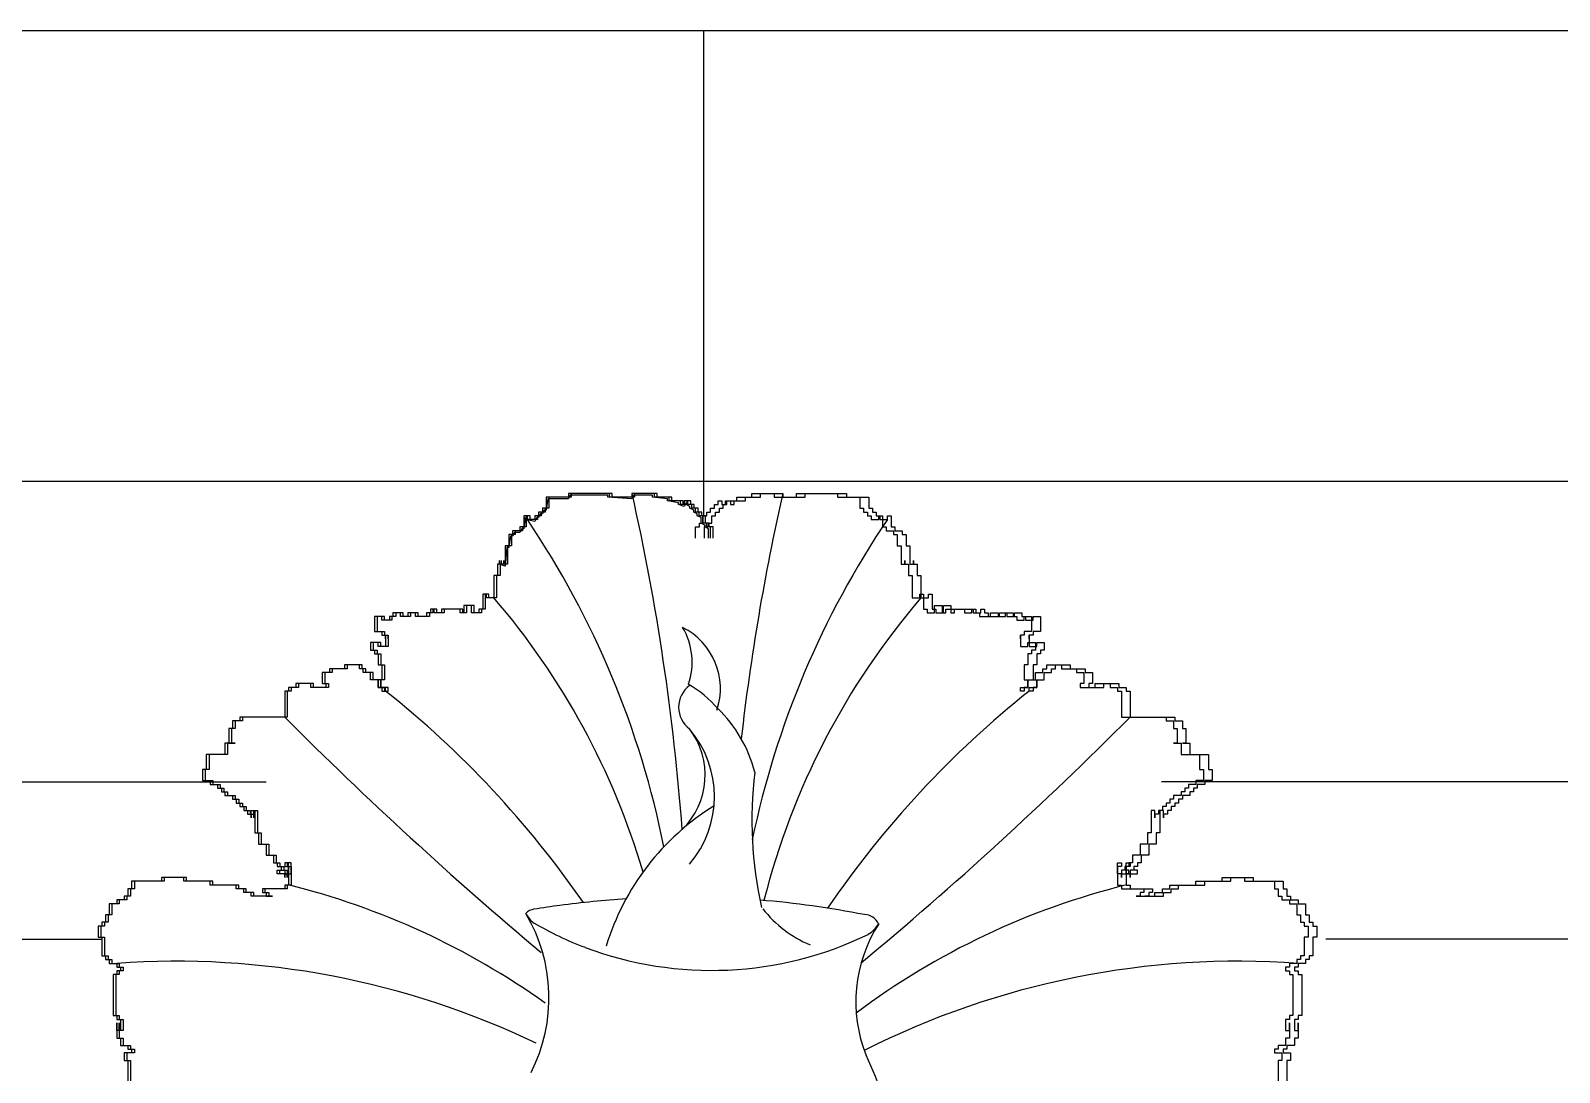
# Model space of a CAD drawing. Extents: x 15151 to 53333, y -36484 to -6005.
# Drawn here: x 35063.1 to 35164.8, y -7221.5 to -7152.2 of the extents above; entities that cross this region are included whole.
import ezdxf

# ---------------------------------------------------------------- set-up
doc = ezdxf.new("R2010")
doc.units = 0
doc.header["$MEASUREMENT"] = 0
for name, color, linetype in [('3', 3, 'CONTINUOUS'), ('4', 4, 'CONTINUOUS'), ('7', 7, 'CONTINUOUS')]:
    doc.layers.add(name, color=color, linetype=linetype)

# ---------------------------------------------------------------- blocks, each defined once
blk = doc.blocks.new('A$C5F35165B')
at = {"layer": '3'}
blk.add_line((274.66, 2967.75), (274.66, 2999.98), dxfattribs=at)
for points in [[(275.09, 2966.21), (275.09, 2966.96), (274.84, 2966.96), (274.84, 2967.2), (274.59, 2967.2), (274.59, 2967.7), (274.35, 2967.7), (274.35, 2967.95), (274.1, 2967.95), (274.1, 2968.2), (273.85, 2968.2), (273.85, 2968.45), (273.6, 2968.45), (273.6, 2968.69), (273.35, 2968.69), (273.35, 2968.45), (273.1, 2968.45), (273.1, 2968.69), (272.36, 2968.69), (272.36, 2968.94), (271.37, 2968.94), (271.37, 2969.19), (269.87, 2969.19), (269.87, 2968.94), (268.38, 2968.94), (268.38, 2969.19), (265.65, 2969.19), (265.65, 2968.94), (264.16, 2968.94), (264.16, 2968.2), (263.91, 2968.2), (263.91, 2967.95), (263.66, 2967.95), (263.66, 2967.7), (263.41, 2967.7), (263.41, 2967.45), (262.92, 2967.45), (262.92, 2967.7), (262.67, 2967.7), (262.67, 2966.96), (262.42, 2966.96), (262.42, 2966.71), (261.92, 2966.71), (261.92, 2966.46), (261.68, 2966.46), (261.68, 2965.71), (261.43, 2965.71), (261.43, 2964.47), (261.18, 2964.47), (261.18, 2964.72), (261.18, 2964.47), (260.93, 2964.47), (260.93, 2963.73), (260.68, 2963.73), (260.68, 2962.24), (260.19, 2962.24), (260.19, 2962.49), (259.94, 2962.49), (259.94, 2961.49), (259.69, 2961.49), (259.69, 2961.25), (259.19, 2961.25), (259.19, 2961.74), (258.69, 2961.74), (258.69, 2961.25), (258.45, 2961.25), (258.45, 2961.49), (257.2, 2961.49), (257.2, 2961.25), (256.71, 2961.25), (256.71, 2961.49), (256.46, 2961.49), (256.46, 2961.25), (256.21, 2961.25), (256.21, 2961), (255.46, 2961), (255.46, 2961.25), (254.97, 2961.25), (254.97, 2961), (254.47, 2961), (254.47, 2961.25), (253.97, 2961.25), (253.97, 2961), (253.73, 2961), (253.73, 2960.75), (253.23, 2960.75), (253.23, 2961), (252.73, 2961), (252.73, 2960), (253.23, 2960), (253.23, 2959.76), (253.48, 2959.76), (253.48, 2959.51), (253.48, 2959.76), (253.48, 2959.01), (252.98, 2959.01), (252.98, 2959.26), (252.48, 2959.26), (252.48, 2958.76), (252.73, 2958.76), (252.73, 2958.51), (252.98, 2958.51), (252.98, 2957.77), (253.23, 2957.77), (253.23, 2956.78), (252.98, 2956.78), (252.98, 2956.28), (253.23, 2956.28), (253.23, 2956.03), (253.48, 2956.03), (253.48, 2956.28), (252.98, 2956.28), (252.98, 2956.78), (252.48, 2956.78), (252.48, 2957.27), (251.99, 2957.27), (251.99, 2957.52), (251.74, 2957.52), (251.74, 2957.77), (250.74, 2957.77), (250.74, 2957.52), (249.75, 2957.52), (249.75, 2957.27), (249.25, 2957.27), (249.25, 2956.53), (249.5, 2956.53), (249.5, 2956.28), (248.51, 2956.28), (248.51, 2956.53), (247.51, 2956.53), (247.51, 2956.28), (247.02, 2956.28), (247.02, 2956.03), (246.77, 2956.03), (246.77, 2954.29), (243.79, 2954.29), (243.79, 2954.05), (243.29, 2954.05), (243.29, 2953.55), (243.04, 2953.55), (243.04, 2952.56), (243.29, 2952.56), (242.79, 2952.56), (242.79, 2951.81), (241.55, 2951.81), (241.55, 2950.82), (241.3, 2950.82), (241.3, 2950.07), (241.8, 2950.07), (241.8, 2949.82), (242.3, 2949.82), (242.3, 2949.58), (242.55, 2949.58), (242.55, 2949.33), (242.79, 2949.33), (242.79, 2949.08), (243.29, 2949.08), (243.29, 2948.83), (243.54, 2948.83), (243.54, 2948.58), (243.79, 2948.58), (243.79, 2948.34), (244.04, 2948.34), (244.04, 2948.09), (244.28, 2948.09), (244.28, 2947.84), (244.53, 2947.84), (244.53, 2947.59), (244.53, 2948.09), (244.78, 2948.09), (244.78, 2946.6), (245.03, 2946.6), (245.03, 2945.85), (245.53, 2945.85), (245.53, 2945.11), (246.02, 2945.11), (246.02, 2944.61), (246.27, 2944.61), (246.27, 2944.36), (246.52, 2944.36), (246.52, 2944.11), (246.77, 2944.11), (246.77, 2943.87), (246.27, 2943.87), (246.27, 2944.11), (246.77, 2944.11), (246.77, 2943.62), (246.77, 2943.87), (247.02, 2943.87), (247.02, 2944.61), (246.77, 2944.61), (246.77, 2944.36), (247.02, 2944.36), (247.02, 2943.12), (246.77, 2943.12), (246.77, 2942.87), (245.28, 2942.87), (245.28, 2942.63), (245.53, 2942.63), (245.53, 2942.38), (245.78, 2942.38), (244.53, 2942.38), (244.53, 2942.63), (244.04, 2942.63), (244.04, 2942.87), (243.54, 2942.87), (243.54, 2943.12), (242.79, 2943.12), (241.8, 2943.12), (241.8, 2943.37), (240.06, 2943.37), (240.06, 2943.62), (238.57, 2943.62), (238.57, 2943.37), (236.58, 2943.37), (236.58, 2942.87), (236.33, 2942.87), (236.33, 2942.38), (236.09, 2942.38), (236.09, 2942.13), (235.59, 2942.13), (235.59, 2941.88), (235.09, 2941.88), (235.09, 2941.14), (234.84, 2941.14), (234.84, 2940.64), (234.6, 2940.64), (234.6, 2940.39), (234.35, 2940.39), (234.35, 2939.65), (234.6, 2939.65), (234.6, 2938.4), (234.84, 2938.4), (234.84, 2938.16), (235.09, 2938.16), (235.09, 2937.91), (235.59, 2937.91), (235.59, 2937.66), (235.84, 2937.66), (235.84, 2937.41), (235.59, 2937.41), (235.59, 2937.16), (235.34, 2937.16), (235.34, 2934.43), (235.59, 2934.43), (235.59, 2934.18), (235.84, 2934.18), (235.84, 2933.44), (235.59, 2933.44), (235.59, 2933.94), (235.59, 2932.94), (235.84, 2932.94), (235.84, 2932.45), (236.33, 2932.45), (236.33, 2932.2), (236.58, 2932.2), (236.58, 2931.95), (236.09, 2931.95), (236.09, 2931.45), (236.33, 2931.45), (236.33, 2928.97)], [(275.27, 2966.21), (275.27, 2966.96), (275.02, 2966.96), (275.02, 2967.2), (274.77, 2967.2), (274.77, 2967.7), (274.52, 2967.7), (274.52, 2967.95), (274.27, 2967.95), (274.27, 2968.2), (274.02, 2968.2), (274.02, 2968.45), (273.78, 2968.45), (273.78, 2968.69), (273.53, 2968.69), (273.53, 2968.45), (273.28, 2968.45), (273.28, 2968.69), (272.53, 2968.69), (272.53, 2968.94), (271.54, 2968.94), (271.54, 2969.19), (270.05, 2969.19), (270.05, 2968.94), (268.56, 2968.94), (268.56, 2969.19), (265.83, 2969.19), (265.83, 2968.94), (264.34, 2968.94), (264.34, 2968.2), (264.09, 2968.2), (264.09, 2967.95), (263.84, 2967.95), (263.84, 2967.7), (263.59, 2967.7), (263.59, 2967.45), (263.09, 2967.45), (263.09, 2967.7), (262.84, 2967.7), (262.84, 2966.96), (262.6, 2966.96), (262.6, 2966.71), (262.1, 2966.71), (262.1, 2966.46), (261.85, 2966.46), (261.85, 2965.71), (261.6, 2965.71), (261.6, 2964.47), (261.35, 2964.47), (261.35, 2964.72), (261.35, 2964.47), (261.11, 2964.47), (261.11, 2963.73), (260.86, 2963.73), (260.86, 2962.24), (260.36, 2962.24), (260.36, 2962.49), (260.11, 2962.49), (260.11, 2961.49), (259.86, 2961.49), (259.86, 2961.25), (259.37, 2961.25), (259.37, 2961.74), (258.87, 2961.74), (258.87, 2961.25), (258.62, 2961.25), (258.62, 2961.49), (257.38, 2961.49), (257.38, 2961.25), (256.88, 2961.25), (256.88, 2961.49), (256.63, 2961.49), (256.63, 2961.25), (256.39, 2961.25), (256.39, 2961), (255.64, 2961), (255.64, 2961.25), (255.14, 2961.25), (255.14, 2961), (254.65, 2961), (254.65, 2961.25), (254.15, 2961.25), (254.15, 2961), (253.9, 2961), (253.9, 2960.75), (253.4, 2960.75), (253.4, 2961), (252.91, 2961), (252.91, 2960), (253.4, 2960), (253.4, 2959.76), (253.65, 2959.76), (253.65, 2959.51), (253.65, 2959.76), (253.65, 2959.01), (253.16, 2959.01), (253.16, 2959.26), (252.66, 2959.26), (252.66, 2958.76), (252.91, 2958.76), (252.91, 2958.51), (253.16, 2958.51), (253.16, 2957.77), (253.4, 2957.77), (253.4, 2956.78), (253.16, 2956.78), (253.16, 2956.28), (253.4, 2956.28), (253.4, 2956.03), (253.65, 2956.03), (253.65, 2956.28), (253.16, 2956.28), (253.16, 2956.78), (252.66, 2956.78), (252.66, 2957.27), (252.16, 2957.27), (252.16, 2957.52), (251.91, 2957.52), (251.91, 2957.77), (250.92, 2957.77), (250.92, 2957.52), (249.93, 2957.52), (249.93, 2957.27), (249.43, 2957.27), (249.43, 2956.53), (249.68, 2956.53), (249.68, 2956.28), (248.68, 2956.28), (248.68, 2956.53), (247.69, 2956.53), (247.69, 2956.28), (247.19, 2956.28), (247.19, 2956.03), (246.94, 2956.03), (246.94, 2954.29), (243.96, 2954.29), (243.96, 2954.05), (243.47, 2954.05), (243.47, 2953.55), (243.22, 2953.55), (243.22, 2952.56), (243.47, 2952.56), (242.97, 2952.56), (242.97, 2951.81), (241.73, 2951.81), (241.73, 2950.82), (241.48, 2950.82), (241.48, 2950.07), (241.98, 2950.07), (241.98, 2949.82), (242.47, 2949.82), (242.47, 2949.58), (242.72, 2949.58), (242.72, 2949.33), (242.97, 2949.33), (242.97, 2949.08), (243.47, 2949.08), (243.47, 2948.83), (243.71, 2948.83), (243.71, 2948.58), (243.96, 2948.58), (243.96, 2948.34), (244.21, 2948.34), (244.21, 2948.09), (244.46, 2948.09), (244.46, 2947.84), (244.71, 2947.84), (244.71, 2947.59), (244.71, 2948.09), (244.96, 2948.09), (244.96, 2946.6), (245.21, 2946.6), (245.21, 2945.85), (245.7, 2945.85), (245.7, 2945.11), (246.2, 2945.11), (246.2, 2944.61), (246.45, 2944.61), (246.45, 2944.36), (246.7, 2944.36), (246.7, 2944.11), (246.94, 2944.11), (246.94, 2943.87), (246.45, 2943.87), (246.45, 2944.11), (246.94, 2944.11), (246.94, 2943.62), (246.94, 2943.87), (247.19, 2943.87), (247.19, 2944.61), (246.94, 2944.61), (246.94, 2944.36), (247.19, 2944.36), (247.19, 2943.12), (246.94, 2943.12), (246.94, 2942.87), (245.45, 2942.87), (245.45, 2942.63), (245.7, 2942.63), (245.7, 2942.38), (245.95, 2942.38), (244.71, 2942.38), (244.71, 2942.63), (244.21, 2942.63), (244.21, 2942.87), (243.71, 2942.87), (243.71, 2943.12), (242.97, 2943.12), (241.98, 2943.12), (241.98, 2943.37), (240.24, 2943.37), (240.24, 2943.62), (238.75, 2943.62), (238.75, 2943.37), (236.76, 2943.37), (236.76, 2942.87), (236.51, 2942.87), (236.51, 2942.38), (236.26, 2942.38), (236.26, 2942.13), (235.76, 2942.13), (235.76, 2941.88), (235.27, 2941.88), (235.27, 2941.14), (235.02, 2941.14), (235.02, 2940.64), (234.77, 2940.64), (234.77, 2940.39), (234.52, 2940.39), (234.52, 2939.65), (234.77, 2939.65), (234.77, 2938.4), (235.02, 2938.4), (235.02, 2938.16), (235.27, 2938.16), (235.27, 2937.91), (235.76, 2937.91), (235.76, 2937.66), (236.01, 2937.66), (236.01, 2937.41), (235.76, 2937.41), (235.76, 2937.16), (235.52, 2937.16), (235.52, 2934.43), (235.76, 2934.43), (235.76, 2934.18), (236.01, 2934.18), (236.01, 2933.44), (235.76, 2933.44), (235.76, 2933.94), (235.76, 2932.94), (236.01, 2932.94), (236.01, 2932.45), (236.51, 2932.45), (236.51, 2932.2), (236.76, 2932.2), (236.76, 2931.95), (236.26, 2931.95), (236.26, 2931.45), (236.51, 2931.45), (236.51, 2928.97)], [(274.97, 2966.21), (274.97, 2966.83), (274.72, 2966.96), (274.72, 2967.08), (274.47, 2967.2), (274.47, 2967.58), (274.22, 2967.7), (274.22, 2967.83), (273.98, 2967.95), (273.98, 2968.08), (273.73, 2968.2), (273.73, 2968.32), (273.48, 2968.45), (273.48, 2968.57), (273.47, 2968.57), (273.35, 2968.32), (272.98, 2968.45), (272.98, 2968.57), (272.24, 2968.69), (272.24, 2968.82), (271.24, 2968.94), (271.24, 2969.07), (270, 2969.07), (269.87, 2968.82), (268.26, 2968.94), (268.26, 2969.07), (265.77, 2969.07), (265.65, 2968.82), (264.28, 2968.82), (264.16, 2968.08), (264.03, 2968.08), (263.91, 2967.83), (263.79, 2967.83), (263.66, 2967.58), (263.54, 2967.58), (263.41, 2967.33), (262.8, 2967.45), (262.8, 2967.58), (262.79, 2967.58), (262.67, 2966.83), (262.54, 2966.83), (262.42, 2966.59), (262.05, 2966.59), (261.92, 2966.34), (261.8, 2966.34), (261.68, 2965.59), (261.55, 2965.59), (261.43, 2964.35), (261.06, 2964.47), (261.06, 2964.72)], [(274.11, 2966.21), (274.11, 2966.96), (274.36, 2966.96), (274.36, 2967.2), (274.61, 2967.2), (274.61, 2967.7), (274.86, 2967.7), (274.86, 2967.95), (275.11, 2967.95), (275.11, 2968.2), (275.36, 2968.2), (275.36, 2968.45), (275.6, 2968.45), (275.6, 2968.69), (275.85, 2968.69), (275.85, 2968.45), (276.1, 2968.45), (276.1, 2968.69), (276.85, 2968.69), (276.85, 2968.94), (277.84, 2968.94), (277.84, 2969.19), (279.33, 2969.19), (279.33, 2968.94), (280.82, 2968.94), (280.82, 2969.19), (283.55, 2969.19), (283.55, 2968.94), (285.04, 2968.94), (285.04, 2968.2), (285.29, 2968.2), (285.29, 2967.95), (285.54, 2967.95), (285.54, 2967.7), (285.79, 2967.7), (285.79, 2967.45), (286.29, 2967.45), (286.29, 2967.7), (286.54, 2967.7), (286.54, 2966.96), (286.78, 2966.96), (286.78, 2966.71), (287.28, 2966.71), (287.28, 2966.46), (287.53, 2966.46), (287.53, 2965.71), (287.78, 2965.71), (287.78, 2964.47), (288.03, 2964.47), (288.03, 2964.72), (288.03, 2964.47), (288.27, 2964.47), (288.27, 2963.73), (288.52, 2963.73), (288.52, 2962.24), (289.02, 2962.24), (289.02, 2962.49), (289.27, 2962.49), (289.27, 2961.49), (289.52, 2961.49), (289.52, 2961.25), (290.01, 2961.25), (290.01, 2961.74), (290.51, 2961.74), (290.51, 2961.25), (290.76, 2961.25), (290.76, 2961.49), (292, 2961.49), (292, 2961.25), (292.5, 2961.25), (292.5, 2961.49), (292.75, 2961.49), (292.75, 2961.25), (292.99, 2961.25), (292.99, 2961), (293.74, 2961), (293.74, 2961.25), (294.24, 2961.25), (294.24, 2961), (294.73, 2961), (294.73, 2961.25), (295.23, 2961.25), (295.23, 2961), (295.48, 2961), (295.48, 2960.75), (295.98, 2960.75), (295.98, 2961), (296.47, 2961), (296.47, 2960), (295.98, 2960), (295.98, 2959.76), (295.73, 2959.76), (295.73, 2959.51), (295.73, 2959.76), (295.73, 2959.01), (296.22, 2959.01), (296.22, 2959.26), (296.72, 2959.26), (296.72, 2958.76), (296.47, 2958.76), (296.47, 2958.51), (296.22, 2958.51), (296.22, 2957.77), (295.98, 2957.77), (295.98, 2956.78), (296.22, 2956.78), (296.22, 2956.28), (295.98, 2956.28), (295.98, 2956.03), (295.73, 2956.03), (295.73, 2956.28), (296.22, 2956.28), (296.22, 2956.78), (296.72, 2956.78), (296.72, 2957.27), (297.22, 2957.27), (297.22, 2957.52), (297.47, 2957.52), (297.47, 2957.77), (298.46, 2957.77), (298.46, 2957.52), (299.45, 2957.52), (299.45, 2957.27), (299.95, 2957.27), (299.95, 2956.53), (299.7, 2956.53), (299.7, 2956.28), (300.7, 2956.28), (300.7, 2956.53), (301.69, 2956.53), (301.69, 2956.28), (302.19, 2956.28), (302.19, 2956.03), (302.44, 2956.03), (302.44, 2954.29), (305.42, 2954.29), (305.42, 2954.05), (305.91, 2954.05), (305.91, 2953.55), (306.16, 2953.55), (306.16, 2952.56), (305.91, 2952.56), (306.41, 2952.56), (306.41, 2951.81), (307.65, 2951.81), (307.65, 2950.82), (307.9, 2950.82), (307.9, 2950.07), (307.4, 2950.07), (307.4, 2949.82), (306.91, 2949.82), (306.91, 2949.58), (306.66, 2949.58), (306.66, 2949.33), (306.41, 2949.33), (306.41, 2949.08), (305.91, 2949.08), (305.91, 2948.83), (305.67, 2948.83), (305.67, 2948.58), (305.42, 2948.58), (305.42, 2948.34), (305.17, 2948.34), (305.17, 2948.09), (304.92, 2948.09), (304.92, 2947.84), (304.67, 2947.84), (304.67, 2947.59), (304.67, 2948.09), (304.42, 2948.09), (304.42, 2946.6), (304.17, 2946.6), (304.17, 2945.85), (303.68, 2945.85), (303.68, 2945.11), (303.18, 2945.11), (303.18, 2944.61), (302.93, 2944.61), (302.93, 2944.36), (302.68, 2944.36), (302.68, 2944.11), (302.44, 2944.11), (302.44, 2943.87), (302.93, 2943.87), (302.93, 2944.11), (302.44, 2944.11), (302.44, 2943.62), (302.44, 2943.87), (302.19, 2943.87), (302.19, 2944.61), (302.44, 2944.61), (302.44, 2944.36), (302.19, 2944.36), (302.19, 2943.12), (302.44, 2943.12), (302.44, 2942.87), (303.93, 2942.87), (303.93, 2942.63), (303.68, 2942.63), (303.68, 2942.38), (303.43, 2942.38), (304.67, 2942.38), (304.67, 2942.63), (305.17, 2942.63), (305.17, 2942.87), (305.67, 2942.87), (305.67, 2943.12), (306.41, 2943.12), (307.4, 2943.12), (307.4, 2943.37), (309.14, 2943.37), (309.14, 2943.62), (310.63, 2943.62), (310.63, 2943.37), (312.62, 2943.37), (312.62, 2942.87), (312.87, 2942.87), (312.87, 2942.38), (313.12, 2942.38), (313.12, 2942.13), (313.62, 2942.13), (313.62, 2941.88), (314.11, 2941.88), (314.11, 2941.14), (314.36, 2941.14), (314.36, 2940.64), (314.61, 2940.64), (314.61, 2940.39), (314.86, 2940.39), (314.86, 2939.65), (314.61, 2939.65), (314.61, 2938.4), (314.36, 2938.4), (314.36, 2938.16), (314.11, 2938.16), (314.11, 2937.91), (313.62, 2937.91), (313.62, 2937.66), (313.37, 2937.66), (313.37, 2937.41), (313.62, 2937.41), (313.62, 2937.16), (313.86, 2937.16), (313.86, 2934.43), (313.62, 2934.43), (313.62, 2934.18), (313.37, 2934.18), (313.37, 2933.44), (313.62, 2933.44), (313.62, 2933.94), (313.62, 2932.94), (313.37, 2932.94), (313.37, 2932.45), (312.87, 2932.45), (312.87, 2932.2), (312.62, 2932.2), (312.62, 2931.95), (313.12, 2931.95), (313.12, 2931.45), (312.87, 2931.45), (312.87, 2928.97)], [(274.7, 2966.21), (274.7, 2966.96), (274.94, 2966.96), (274.94, 2967.2), (275.19, 2967.2), (275.19, 2967.7), (275.44, 2967.7), (275.44, 2967.95), (275.69, 2967.95), (275.69, 2968.2), (275.94, 2968.2), (275.94, 2968.45), (276.19, 2968.45), (276.19, 2968.69), (276.43, 2968.69), (276.43, 2968.45), (276.68, 2968.45), (276.68, 2968.69), (277.43, 2968.69), (277.43, 2968.94), (278.42, 2968.94), (278.42, 2969.19), (279.91, 2969.19), (279.91, 2968.94), (281.4, 2968.94), (281.4, 2969.19), (284.14, 2969.19), (284.14, 2968.94), (285.63, 2968.94), (285.63, 2968.2), (285.88, 2968.2), (285.88, 2967.95), (286.12, 2967.95), (286.12, 2967.7), (286.37, 2967.7), (286.37, 2967.45), (286.87, 2967.45), (286.87, 2967.7), (287.12, 2967.7), (287.12, 2966.96), (287.37, 2966.96), (287.37, 2966.71), (287.86, 2966.71), (287.86, 2966.46), (288.11, 2966.46), (288.11, 2965.71), (288.36, 2965.71), (288.36, 2964.47), (288.61, 2964.47), (288.61, 2964.72), (288.61, 2964.47), (288.86, 2964.47), (288.86, 2963.73), (289.1, 2963.73), (289.1, 2962.24), (289.6, 2962.24), (289.6, 2962.49), (289.85, 2962.49), (289.85, 2961.49), (290.1, 2961.49), (290.1, 2961.25), (290.6, 2961.25), (290.6, 2961.74), (291.09, 2961.74), (291.09, 2961.25), (291.34, 2961.25), (291.34, 2961.49), (292.58, 2961.49), (292.58, 2961.25), (293.08, 2961.25), (293.08, 2961.49), (293.33, 2961.49), (293.33, 2961.25), (293.58, 2961.25), (293.58, 2961), (294.32, 2961), (294.32, 2961.25), (294.82, 2961.25), (294.82, 2961), (295.32, 2961), (295.32, 2961.25), (295.81, 2961.25), (295.81, 2961), (296.06, 2961), (296.06, 2960.75), (296.56, 2960.75), (296.56, 2961), (297.05, 2961), (297.05, 2960), (296.56, 2960), (296.56, 2959.76), (296.31, 2959.76), (296.31, 2959.51), (296.31, 2959.76), (296.31, 2959.01), (296.81, 2959.01), (296.81, 2959.26), (297.3, 2959.26), (297.3, 2958.76), (297.05, 2958.76), (297.05, 2958.51), (296.81, 2958.51), (296.81, 2957.77), (296.56, 2957.77), (296.56, 2956.78), (296.81, 2956.78), (296.81, 2956.28), (296.56, 2956.28), (296.56, 2956.03), (296.31, 2956.03), (296.31, 2956.28), (296.81, 2956.28), (296.81, 2956.78), (297.3, 2956.78), (297.3, 2957.27), (297.8, 2957.27), (297.8, 2957.52), (298.05, 2957.52), (298.05, 2957.77), (299.04, 2957.77), (299.04, 2957.52), (300.04, 2957.52), (300.04, 2957.27), (300.53, 2957.27), (300.53, 2956.53), (300.28, 2956.53), (300.28, 2956.28), (301.28, 2956.28), (301.28, 2956.53), (302.27, 2956.53), (302.27, 2956.28), (302.77, 2956.28), (302.77, 2956.03), (303.02, 2956.03), (303.02, 2954.29), (306, 2954.29), (306, 2954.05), (306.5, 2954.05), (306.5, 2953.55), (306.74, 2953.55), (306.74, 2952.56), (306.5, 2952.56), (306.99, 2952.56), (306.99, 2951.81), (308.23, 2951.81), (308.23, 2950.82), (308.48, 2950.82), (308.48, 2950.07), (307.99, 2950.07), (307.99, 2949.82), (307.49, 2949.82), (307.49, 2949.58), (307.24, 2949.58), (307.24, 2949.33), (306.99, 2949.33), (306.99, 2949.08), (306.5, 2949.08), (306.5, 2948.83), (306.25, 2948.83), (306.25, 2948.58), (306, 2948.58), (306, 2948.34), (305.75, 2948.34), (305.75, 2948.09), (305.5, 2948.09), (305.5, 2947.84), (305.25, 2947.84), (305.25, 2947.59), (305.25, 2948.09), (305.01, 2948.09), (305.01, 2946.6), (304.76, 2946.6), (304.76, 2945.85), (304.26, 2945.85), (304.26, 2945.11), (303.76, 2945.11), (303.76, 2944.61), (303.51, 2944.61), (303.51, 2944.36), (303.27, 2944.36), (303.27, 2944.11), (303.02, 2944.11), (303.02, 2943.87), (303.51, 2943.87), (303.51, 2944.11), (303.02, 2944.11), (303.02, 2943.62), (303.02, 2943.87), (302.77, 2943.87), (302.77, 2944.61), (303.02, 2944.61), (303.02, 2944.36), (302.77, 2944.36), (302.77, 2943.12), (303.02, 2943.12), (303.02, 2942.87), (304.51, 2942.87), (304.51, 2942.63), (304.26, 2942.63), (304.26, 2942.38), (304.01, 2942.38), (305.25, 2942.38), (305.25, 2942.63), (305.75, 2942.63), (305.75, 2942.87), (306.25, 2942.87), (306.25, 2943.12), (306.99, 2943.12), (307.99, 2943.12), (307.99, 2943.37), (309.73, 2943.37), (309.73, 2943.62), (311.22, 2943.62), (311.22, 2943.37), (313.2, 2943.37), (313.2, 2942.87), (313.45, 2942.87), (313.45, 2942.38), (313.7, 2942.38), (313.7, 2942.13), (314.2, 2942.13), (314.2, 2941.88), (314.69, 2941.88), (314.69, 2941.14), (314.94, 2941.14), (314.94, 2940.64), (315.19, 2940.64), (315.19, 2940.39), (315.44, 2940.39), (315.44, 2939.65), (315.19, 2939.65), (315.19, 2938.4), (314.94, 2938.4), (314.94, 2938.16), (314.69, 2938.16), (314.69, 2937.91), (314.2, 2937.91), (314.2, 2937.66), (313.95, 2937.66), (313.95, 2937.41), (314.2, 2937.41), (314.2, 2937.16), (314.45, 2937.16), (314.45, 2934.43), (314.2, 2934.43), (314.2, 2934.18), (313.95, 2934.18), (313.95, 2933.44), (314.2, 2933.44), (314.2, 2933.94), (314.2, 2932.94), (313.95, 2932.94), (313.95, 2932.45), (313.45, 2932.45), (313.45, 2932.2), (313.2, 2932.2), (313.2, 2931.95), (313.7, 2931.95), (313.7, 2931.45), (313.45, 2931.45), (313.45, 2928.97)]]:
    blk.add_lwpolyline(points, dxfattribs=at)
for centre, radius, start, end in [((119.73, 2935.39), 153.91, 4.2582, 12.6878), ((430.06, 2935.39), 153.91, 167.3122, 173.486), ((213.15, 2933.91), 60.01, 11.2906, 33.9796), ((336.63, 2933.91), 60.01, 146.0204, 168.2249), ((223.11, 2929.97), 49.53, 16.4347, 40.6548), ((326.68, 2929.97), 49.53, 139.3452, 165.8213), ((271.19, 2956.19), 4.57, 341.6892, 63.365), ((269.34, 2957.95), 4.54, 341.1561, 30.7571), ((274.79, 2954.96), 1.81, 127.031, 232.969), ((269.65, 2949.71), 7.86, 40.757, 59.6745), ((212.36, 2904.38), 66.02, 34.6921, 51.4749), ((337.43, 2904.38), 66.02, 128.5251, 145.695), ((269.26, 2948.36), 9.08, 14.463, 45.9708), ((431.6, 3138.56), 260.99, 224.9116, 229.9973), ((269.64, 2950.45), 5.1, 314.4886, 37.0476), ((268.42, 2949.01), 6.94, 319.5467, 40.4533), ((118.19, 3138.56), 260.99, 309.764, 315.0884), ((304.37, 2947.44), 26.52, 173.0985, 192.6855), ((284.15, 2934.18), 16.72, 121.745, 163.0311), ((235.01, 2894.59), 50, 54.4414, 76.1046), ((314.78, 2894.59), 50, 103.8954, 126.8425), ((239.53, 2882.71), 55.34, 64.3392, 94.0819), ((310.26, 2882.71), 55.34, 85.9181, 116.7757)]:
    blk.add_arc(centre, radius, start, end, dxfattribs=at)
at = {"layer": '4', "color": 4}
blk.add_lwpolyline([(98.2, 2922.28, 0.22794), (91.2, 2933.42), (91.2, 2939.52), (97.29, 2939.52), (97.29, 2950.01), (91.2, 2950, 0.256033), (75, 2970), (75, 3000), (474.78, 3000), (474.78, 2970, 0.252271), (459.44, 2950), (453.34, 2950.01), (453.34, 2939.52), (459.44, 2939.52), (464.24, 2933.42, 0.22794), (457.23, 2922.28)], format="xyb", dxfattribs=at)
at = {"layer": '7'}
for p, q in [((75, 2970), (474.78, 2970)), ((91.2, 2950), (245.53, 2950)), ((459.44, 2950), (305.1, 2950)), ((91.2, 2939.52), (234.6, 2939.52)), ((459.44, 2939.52), (316.04, 2939.52))]:
    blk.add_line(p, q, dxfattribs=at)
for centre, radius, start, end in [((273.38, 2880.44), 61.88, 93.6053, 97.7073), ((263.44, 2940.69), 0.825, 96.0718, 139.271), ((264.15, 2941.81), 1.45, 203.4521, 237.2135), ((253.35, 2935.62), 11, 333.1092, 30.6368), ((349.85, 2365.5), 582.47, 98.36787, 98.53926), ((273.38, 2880.44), 61.88, 78.8525, 85.3549), ((284.73, 2946.34), 7.8, 217.9966, 247.3411), ((285.29, 2940.04), 1.12, 27.0372, 87.2746), ((274.56, 2959.79), 22.23, 239.7546, 249.4327), ((294.4, 2935.35), 9.63, 147.3217, 201.7327), ((284.71, 2941.43), 1.81, 299.1618, 331.0155), ((275.17, 2961.27), 23.83, 249.3225, 295.9342), ((259.99, 2919.74), 28.17, 335.9971, 25.3204)]:
    blk.add_arc(centre, radius, start, end, dxfattribs=at)

msp = doc.modelspace()

# ---------------------------------------------------------------- block references
at = {"layer": '3'}
msp.add_blockref('A$C5F35165B', (34833.22, -10152.17), dxfattribs=at)

doc.saveas('drawing.dxf')
